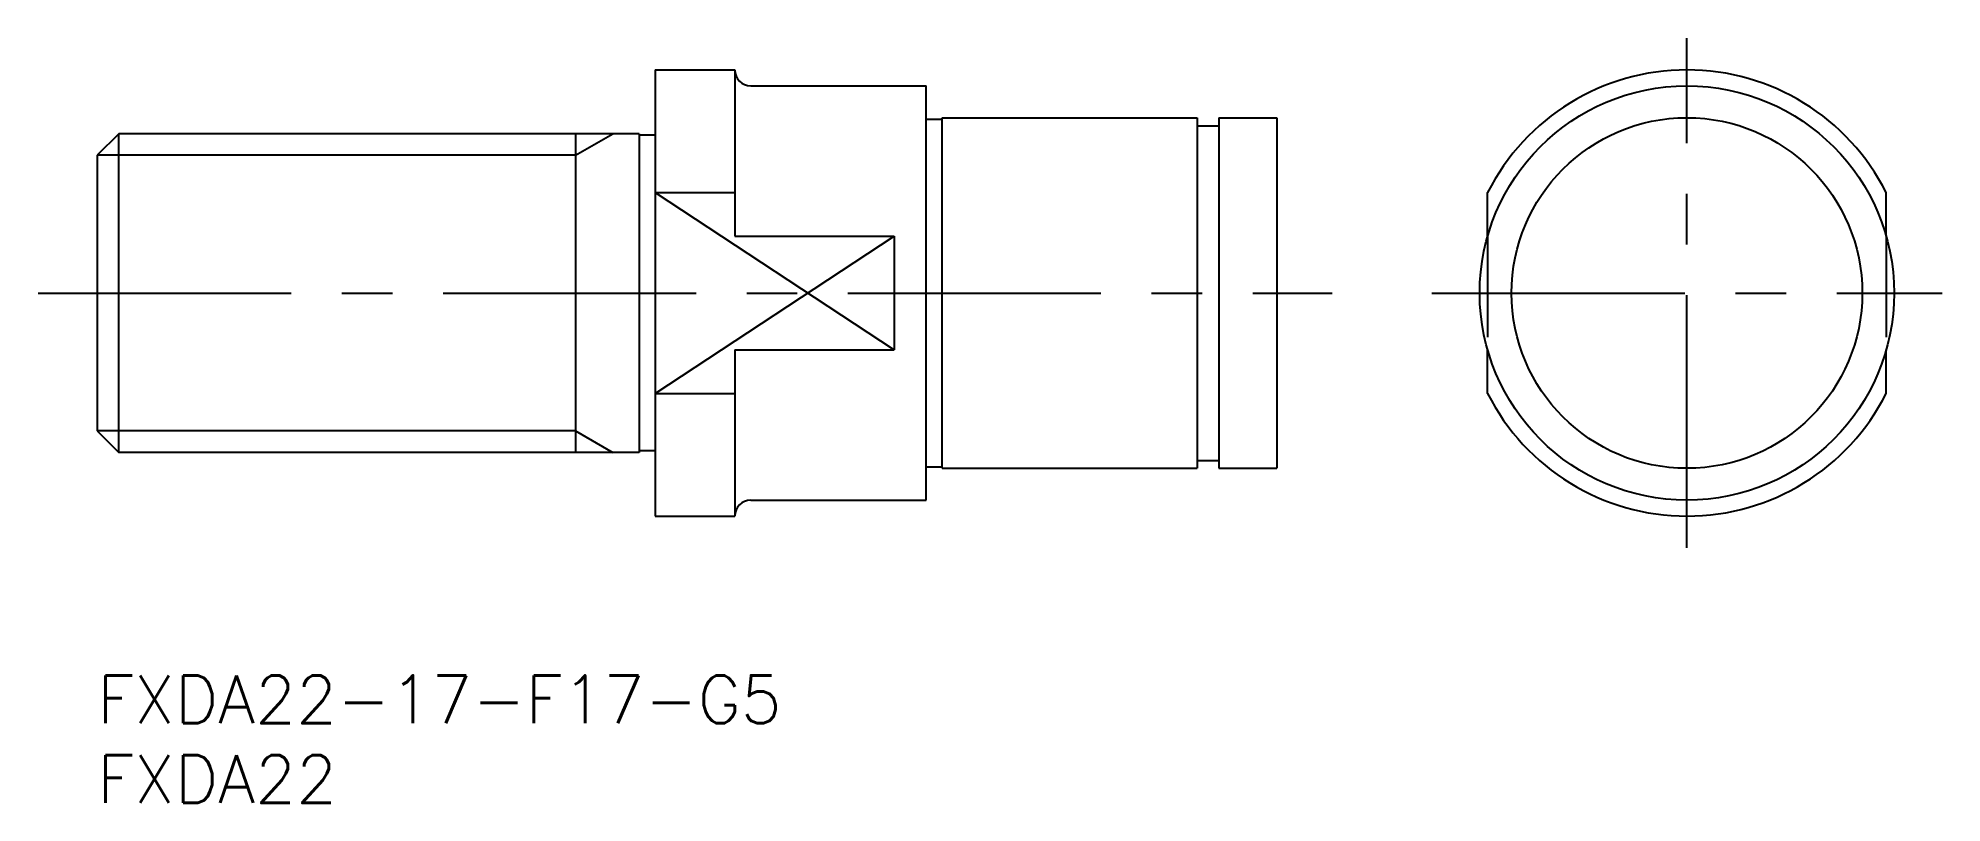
# Model space of a CAD drawing. Extents: x -4 to 116, y -8 to 40.
import ezdxf

# ---------------------------------------------------------------- set-up
doc = ezdxf.new("R2010")
doc.units = 0
doc.header["$LTSCALE"] = 0.5
doc.linetypes.add('CENTER', pattern=[50.8, 31.75, -6.35, 6.35, -6.35])
doc.linetypes.add('DASHED', pattern=[19.05, 12.7, -6.35])
for name, color, linetype in [('MSM_CENTER', 1, 'CENTER'), ('MSM_CONTINUOUS', 7, 'CONTINUOUS'), ('MSM_DASHED', 4, 'DASHED'), ('MSM_NARROW', 5, 'CONTINUOUS'), ('MSM_PART_NUMBER', 7, 'CONTINUOUS')]:
    doc.layers.add(name, color=color, linetype=linetype)
doc.styles.get("Standard").update_dxf_attribs({"font": 'txt.shx', "height": 3, "bigfont": 'bigfont.shx'})

# ---------------------------------------------------------------- blocks, each defined once
blk = doc.blocks.new('*U10')
at = {"layer": 'MSM_PART_NUMBER'}
blk.add_text('FXDA22-17-F17-G5', height=3, dxfattribs=at).set_placement((0, -3))
blk = doc.blocks.new('*U11')
at = {"layer": 'MSM_PART_NUMBER'}
blk.add_text('FXDA22', height=3, dxfattribs=at).set_placement((0, -8))

msp = doc.modelspace()

# ---------------------------------------------------------------- linework, layer by layer
at = {"layer": 'MSM_CENTER'}
for p, q in [((99.72, 8), (99.72, 40)), ((-3.71, 24), (77.46, 24)), ((83.72, 24), (115.72, 24))]:
    msp.add_line(p, q, dxfattribs=at)
at = {"layer": 'MSM_CONTINUOUS'}
for p, q in [((35, 38), (40, 38)), ((35, 38), (35, 10)), ((40, 38), (40, 27.57)), ((41, 37), (52, 37)), ((52, 11), (52, 37)), ((52, 34.9), (53, 34.9)), ((53, 35), (69, 35)), ((53, 13), (53, 35)), ((69, 35), (69, 13)), ((70.35, 35), (74, 35)), ((70.35, 35), (70.35, 13)), ((74, 35), (74, 13)), ((1.35, 34), (0, 32.65)), ((34, 34), (1.35, 34)), ((1.35, 14), (1.35, 34)), ((30, 34), (30, 14)), ((34, 34), (34, 14)), ((35, 33.9), (34, 33.9)), ((69, 34.5), (70.35, 34.5)), ((0, 32.65), (0, 15.35)), ((35, 30.3), (40, 30.3)), ((87.22, 27.57), (87.22, 30.3)), ((112.22, 27.57), (112.22, 30.3)), ((40, 27.57), (50, 27.57)), ((50, 27.57), (50, 20.43)), ((40, 20.43), (50, 20.43)), ((40, 20.43), (40, 10)), ((87.22, 17.7), (87.22, 20.43)), ((112.22, 17.7), (112.22, 20.43)), ((35, 17.7), (40, 17.7)), ((0, 15.35), (1.35, 14)), ((34, 14), (1.35, 14)), ((35, 14.1), (34, 14.1)), ((69, 13.5), (70.35, 13.5)), ((52, 13.1), (53, 13.1)), ((53, 13), (69, 13)), ((70.35, 13), (74, 13)), ((41, 11), (52, 11)), ((35, 10), (40, 10))]:
    msp.add_line(p, q, dxfattribs=at)
for radius in [13, 11]:
    msp.add_circle((99.72, 24), radius, dxfattribs=at)
for centre, radius, start, end in [((41, 38), 1, 180, 270), ((99.72, 24), 14, 26.7655, 153.2345), ((99.72, 24), 14, 206.7655, 333.2345), ((41, 10), 1, 90, 180)]:
    msp.add_arc(centre, radius, start, end, dxfattribs=at)
at = {"layer": 'MSM_DASHED'}
for p, q in [((87.22, 27.57), (87.22, 20.43)), ((112.22, 27.57), (112.22, 20.43))]:
    msp.add_line(p, q, dxfattribs=at)
at = {"layer": 'MSM_NARROW'}
for p, q in [((30, 32.65), (32.34, 34)), ((30, 32.65), (0, 32.65)), ((35, 30.3), (50, 20.43)), ((35, 17.7), (50, 27.57)), ((30, 15.35), (0, 15.35)), ((30, 15.35), (32.34, 14))]:
    msp.add_line(p, q, dxfattribs=at)

# ---------------------------------------------------------------- block references
at = {"layer": 'MSM_CONTINUOUS'}
for name in ['*U10', '*U11']:
    msp.add_blockref(name, (0, 0), dxfattribs=at)

doc.saveas('drawing.dxf')
